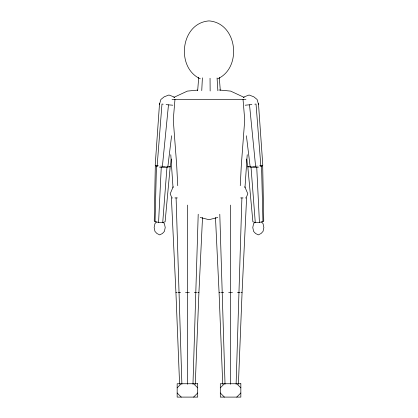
<?xml version="1.0" encoding="UTF-8"?>
<svg xmlns="http://www.w3.org/2000/svg" width="418" height="418" viewBox="0 0 418 418"><rect width="100%" height="100%" fill="white"/><g stroke="black" fill="none" stroke-linecap="round" stroke-linejoin="round"><path stroke-width="0.63" d="M155.062 221.702L156.431 166.495L155.324 165.298L154.252 220.829L155.062 221.702L158.579 222.36L162.738 222.423L165.105 221.848L170.199 166.698L169.118 166.96M192.97 384.226L198.21 214.22M236.107 384.226L241.902 197.923M195.263 384.226L198.931 292.428L202.516 217.48M238.406 384.226L242.074 292.428L246.594 197.923L245.423 197.923M158.579 222.36L161.254 167.399L159.446 167.059M201.748 90.602L202.396 77.837M240.256 185.681L241.327 165.053L244.729 119.856L243.025 99.312M244.979 187.614L247.226 154.723M159.53 103.492L155.203 165.225L158.328 165.821M157.168 165.68L161.97 104.056L163.151 104.197M162.738 222.423L166.954 167.482L168.036 167.221M197.657 90.727L198.728 77.257M174.975 99.312L173.271 119.856L176.673 165.053L177.744 185.681M165.429 166.573L162.403 166.322L168.48 104.85L166.113 104.563M166.641 166.672L167.853 166.772L171.589 135.766M171.328 159.018L170.314 166.772L167.853 166.772M159.472 104.448L160.883 99.484L164.201 96.804L168.924 95.001L173.648 96.804L174.593 97.572M173.198 186.715L170.173 193.816L171.683 197.369M246.317 197.369L247.827 193.816L244.802 186.715M156.515 221.937L154.958 223.614L154.132 227.502L154.958 231.389L156.907 233.484L159.681 234.895L162.45 233.484L164.399 231.389L165.225 227.502L164.399 223.614L163.229 222.355M260.362 166.719L261.569 166.495L262.676 165.298L263.748 220.829L262.938 221.702L259.421 222.36L255.262 222.423L252.895 221.848L247.801 166.698L248.882 166.96M254.771 222.355L253.601 223.614L252.775 227.502L253.601 231.389L255.55 233.484L258.319 234.895L261.093 233.484L263.042 231.389L263.868 227.502L263.042 223.614L261.485 221.937M177.159 387.857L181.266 383.745M193.591 397.1L197.698 392.993M220.302 387.857L224.409 383.745M236.734 397.1L240.841 392.993M243.407 97.572L244.352 96.804L249.076 95.001L253.799 96.804L257.117 99.484L258.528 104.448M173.836 97.399L187.389 91.098L197.714 90.1M217.694 78.809C242.372 67.726 237.529 23.079 209 20.9C180.471 23.079 175.628 67.726 200.306 78.809M217.768 217.47L209 219.701L200.232 217.47M259.672 165.821L262.797 165.225L258.47 103.492M249.964 167.221L256.746 167.399L258.554 167.059M245.209 105.205L251.887 104.563M254.849 104.197L256.03 104.056L260.832 165.68M252.571 166.573L257.342 166.108M246.672 159.018L247.686 166.772L251.359 166.672M172.049 99.312L245.951 99.312M172.577 197.923L171.406 197.923L175.926 292.428L179.594 384.226M174.923 197.923L177.357 197.923M240.643 197.923L243.077 197.923M175.926 292.428L177.049 292.428M178.172 292.428L180.545 292.428M185.55 292.428L189.307 292.428M194.313 292.428L196.685 292.428M197.808 292.428L198.931 292.428M215.484 217.48L219.069 292.428L220.192 292.428M221.315 292.428L223.687 292.428M228.693 292.428L232.45 292.428M237.455 292.428L239.827 292.428M240.951 292.428L242.074 292.428M161.254 167.399L166.954 167.482M168.48 104.85L172.791 105.205M218.995 89.974L230.611 91.098L244.164 97.399M160.658 166.108L162.403 166.322M156.431 166.495L157.638 166.719M236.734 383.745L240.841 387.857M220.302 392.993L224.409 397.1M193.591 383.745L197.698 387.857M177.159 392.993L181.266 397.1M246.411 135.766L250.147 166.772M249.52 104.85L255.597 166.322M170.774 154.723L173.021 187.614M219.272 77.461L220.296 90.309M251.046 167.482L255.262 222.423M217.067 77.983L217.867 90.758M256.746 167.399L259.421 222.36M219.069 292.428L222.737 384.226M219.79 214.22L225.03 384.226M176.098 197.923L181.893 384.226M261.569 166.495L262.938 221.702M210.045 78.244L210.144 90.983M230.569 205.097L230.569 384.226M187.431 205.097L187.431 384.226M197.698 383.745L177.159 383.745L177.159 397.1L197.698 397.1L197.698 383.745M240.841 383.745L220.302 383.745L220.302 397.1L240.841 397.1L240.841 383.745"/></g></svg>
